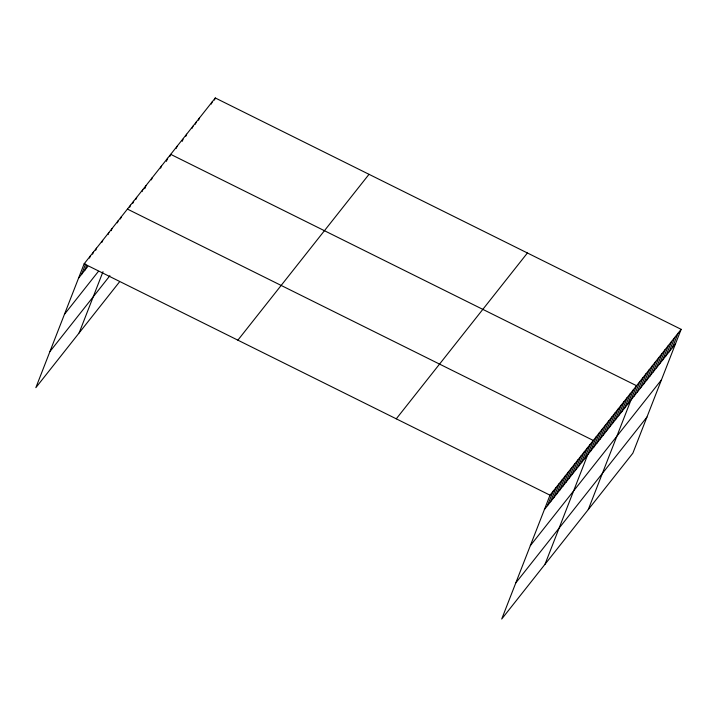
<?xml version="1.0" encoding="UTF-8"?>
<svg xmlns="http://www.w3.org/2000/svg" width="717" height="717" viewBox="0 0 717 717"><rect width="100%" height="100%" fill="white"/><g stroke="black" fill="none" stroke-linecap="round" stroke-linejoin="round"><path stroke-width="1.08" d="M681.15 329.336L550.002 495.178L501.712 619.031L632.86 453.189L681.15 329.336L215.288 97.969L84.14 263.811L35.85 387.664L119.318 282.122M81.621 274.288L85.628 264.008M84.714 270.381L86.721 265.236M89.517 258.048L90.324 255.996M92.61 254.141L93.416 252.079M95.702 250.233L96.508 248.172M101.886 242.409L102.692 240.356M108.07 234.593L108.867 232.541M111.162 230.686L111.96 228.624M117.346 222.862L118.144 220.809M120.438 218.954L121.236 216.901M79.13 332.939L103.006 271.689M129.705 207.231L130.512 205.17M132.797 203.323L133.604 201.262M135.889 199.407L136.696 197.354M142.074 191.591L142.871 189.539M144.762 188.714L145.963 185.631M151.35 179.868L152.147 177.807M160.626 168.136L161.424 166.084M166.407 161.343L167.608 158.26M169.893 156.414L170.7 154.352L636.562 385.719L588.272 509.572M176.265 148.356L177.072 146.295M182.235 141.33L183.041 139.268M185.82 136.275L186.626 134.213M192.192 128.218L192.99 126.165M195.374 124.184L196.18 122.132M198.564 120.16L199.362 118.108M211.3 104.055L212.107 101.993M214.491 100.021L215.288 97.969M547.483 505.655L553.094 491.262M550.575 501.748L556.186 487.354M553.667 497.831L559.278 483.446M556.759 493.923L562.37 479.539M559.852 490.016L565.462 475.631M562.944 486.108L568.554 471.723M566.036 482.2L571.637 467.807M569.128 478.293L574.729 463.899M572.211 474.376L577.821 459.991M575.303 470.469L580.913 456.084M578.395 466.561L584.005 452.176M581.487 462.653L587.098 448.268M584.579 458.746L590.19 444.352M544.992 564.306L593.282 440.444L127.42 209.086M590.763 450.921L596.374 436.536M593.855 447.014L599.466 432.629M596.947 443.106L602.558 428.721M600.039 439.198L605.65 424.814M603.131 435.291L608.742 420.897M606.223 431.383L611.825 416.989M609.316 427.466L614.917 413.082M612.399 423.559L618.009 409.174M615.491 419.651L621.101 405.266M618.583 415.743L624.193 401.359M621.675 411.836L627.285 397.442M624.767 407.928L630.377 393.534M627.859 404.012L633.469 389.627M634.133 396.08L639.743 381.695M637.323 392.047L642.934 377.662M640.505 388.022L646.116 373.638M643.687 383.998L649.297 369.605M646.877 379.965L652.488 365.58M650.059 375.941L655.67 361.556M653.25 371.917L658.851 357.523M656.431 367.884L662.042 353.499M659.613 363.86L665.224 349.475M662.804 359.826L668.414 345.442M665.985 355.802L671.596 341.417M669.167 351.778L674.778 337.384M672.358 347.745L677.968 333.36M78.529 278.196L87.806 266.473M64.449 314.324L98.453 271.322M49.939 351.545L109.907 275.704M237.874 340.163L369.022 174.321M396.268 418.827L527.416 252.984M544.391 509.563L675.539 343.721M530.311 545.691L661.459 379.849M515.801 582.903L646.949 417.061M84.14 263.811L550.002 495.178"/></g></svg>
